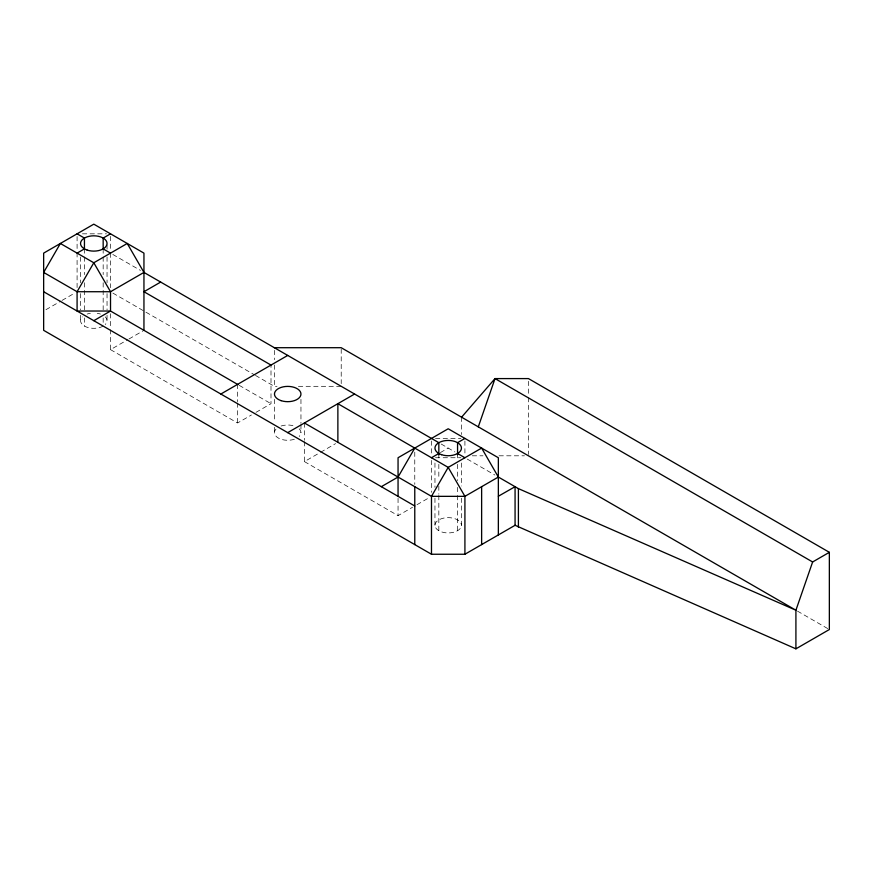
<?xml version="1.0" encoding="UTF-8"?>
<svg xmlns="http://www.w3.org/2000/svg" width="873" height="873" viewBox="0 0 873 873"><rect width="100%" height="100%" fill="white"/><g stroke="black" fill="none" stroke-linecap="round" stroke-linejoin="round"><path stroke-width="0.65" stroke-dasharray="4.37 3.27" d="M45.953 309.697L60.946 301.043M62.092 300.377L74.783 293.055M110.522 329.667L110.522 349.637L127.807 339.652M128.964 338.986L143.947 330.332M110.522 349.637L237.565 422.99L251.402 415.002M256.018 412.34L271.001 403.686L271.001 365.078M304.437 441.629L304.437 461.599L319.42 452.945M320.577 452.279L335.559 443.626M440.396 452.585L448.198 448.078M304.437 461.599L398.055 515.637L412.536 507.278M416.999 504.703L429.254 497.632M82.433 233.822L106.506 233.822M255.483 375.423L274.34 386.313L277.025 386.313M298.413 386.313L341.212 386.313M435.496 438.432L460.911 438.432M472.271 455.804L482.976 455.804M499.018 455.804L524.433 455.804M435.496 457.736L460.911 457.736M797.486 611.133L828.171 628.844M112.824 254.458L140.498 270.423M441.181 444.03L454.888 451.941M467.23 459.067L494.893 475.043M112.879 293.088L254.305 374.746M239.235 385.353L271.001 403.686M237.511 384.36L237.532 401.678M237.543 403.01L237.565 422.99M528.449 381.305L528.449 396.2M528.449 397.553L528.449 454.451M464.916 441.007L464.916 455.16M461.577 417.196L461.577 434.503M461.446 462.985L461.446 486.01M461.446 498.199L461.446 525.295A13.237 7.639 0 0 1 441.585 531.919A13.237 7.639 0 0 1 441.585 518.671A13.237 7.639 0 0 1 461.446 525.295M457.561 453.491L457.561 458.936M457.561 464.327L457.561 480.608M457.561 487.352L457.561 494.151M457.561 495.482L457.561 530.697M438.835 453.491L438.835 458.936M438.835 464.327L438.835 479.255M438.835 486.021L438.835 494.151M438.835 495.482L438.835 530.697M434.961 462.985L434.961 487.363M434.961 498.199L434.961 525.295M431.48 441.007L431.48 455.16M431.48 460.398L431.48 492.35M414.773 452.127L414.773 484.439M398.055 498.341L398.055 515.637M341.212 349.036L341.212 383.651M304.437 422.99L304.437 440.298M300.956 399.354L300.956 423.318M300.956 424.649L300.956 432.637M274.482 399.354L274.482 421.986M274.482 427.312L274.482 432.637M274.34 350.368L274.34 359.687M274.34 365.012L274.34 386.313M110.522 236.397L110.522 250.551M110.522 253.126L110.522 287.73M110.522 313.691L110.522 328.335M107.041 244.822L107.041 250.245M107.041 257.011L107.041 282.754M107.041 293.59L107.041 309.85M107.041 315.262L107.041 320.686M103.167 248.87L103.167 255.68M103.167 257L103.167 274.635M103.167 282.743L103.167 309.86M103.167 317.958L103.167 324.734M84.441 248.87L84.441 255.68M84.441 257L84.441 274.635M84.441 282.743L84.441 309.86M84.441 317.958L84.441 326.087M80.567 257.011L80.567 282.754M80.567 293.59L80.567 309.85M80.567 315.262L80.567 320.686M77.086 236.507L77.086 251.326M77.086 252.668L77.086 287.686M105.262 316.866A13.237 7.639 0 0 1 105.262 324.505M103.167 326.087A13.237 7.639 0 0 1 85.74 326.742A13.237 7.639 0 0 1 82.335 316.866M87.18 314.062A13.237 7.639 0 0 1 90.377 313.298M97.23 313.298A13.237 7.639 0 0 1 100.417 314.062M299.188 428.818A13.237 7.639 0 0 1 299.188 436.456M294.343 439.261A13.237 7.639 0 0 1 278.356 438.05A13.237 7.639 0 0 1 276.25 428.818M281.095 426.024A13.237 7.639 0 0 1 294.343 426.024"/><path stroke-width="1.31" d="M143.947 330.332L143.947 253.126L93.804 224.165L43.65 253.126L43.65 330.332L431.48 554.246L464.916 554.246L515.07 525.295L795.914 648.835L829.35 629.531L829.35 552.314L528.449 378.587L495.013 378.587L461.577 417.196M478.295 426.853L495.013 378.587L812.632 561.972L829.35 552.314M812.632 561.972L795.914 610.227L795.914 648.835M414.773 448.078L398.055 477.04L381.337 486.687M220.847 394.029L287.719 355.431M77.086 253.126L84.441 248.87L84.441 238.067L77.086 233.822M110.522 233.822L103.167 238.067L103.167 248.903L110.522 253.126M438.835 454.866L438.835 442.676L143.947 272.42L110.522 291.724L77.086 291.724L43.65 272.42L60.368 243.469L93.804 262.773L110.522 291.724L110.522 311.028L238.067 384.666M93.804 320.686L110.522 311.028L77.086 311.028L77.086 291.724L93.804 262.773L127.24 243.469L143.947 272.42M160.665 282.077L143.947 291.724L271.001 365.078M287.719 432.637L354.591 394.029M431.48 457.736L438.835 453.491M464.916 438.432L457.561 442.676L457.561 454.866M274.34 347.705L341.212 347.705L795.914 610.227L518.409 488.618L498.352 477.04L464.916 496.344L431.48 496.344L304.437 422.99M498.352 496.235L515.07 486.687L515.07 525.295M457.561 453.491L464.916 457.736M43.65 291.724L414.773 505.991M498.352 477.04L481.634 448.078L448.198 467.382L431.48 496.344L431.48 554.246M518.409 488.618L518.409 527.227M498.352 534.942L498.352 457.736L448.198 428.774L398.055 457.736L398.055 496.344M481.634 486.687L481.634 544.599M464.916 554.246L464.916 496.344L448.198 467.382L337.873 403.686L337.873 442.295M414.773 486.687L414.773 544.599M87.18 250.093A13.237 7.639 0 0 0 107.041 243.469A13.237 7.639 0 0 0 87.18 236.845A13.237 7.639 0 0 0 87.18 250.093M441.585 454.702A13.237 7.639 0 0 0 461.446 448.078A13.237 7.639 0 0 0 441.585 441.465A13.237 7.639 0 0 0 441.585 454.702M281.095 400.652A13.237 7.639 0 0 0 300.956 394.029A13.237 7.639 0 0 0 281.095 387.416A13.237 7.639 0 0 0 281.095 400.652"/></g></svg>
